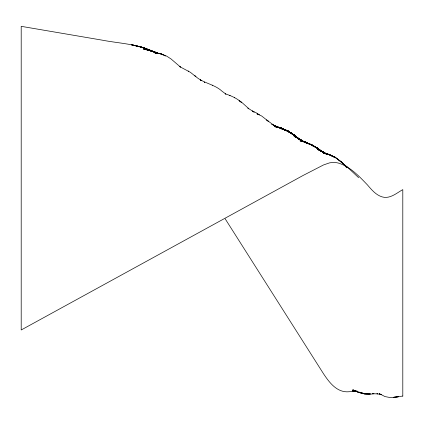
<?xml version="1.0" encoding="UTF-8"?>
<svg xmlns="http://www.w3.org/2000/svg" width="424" height="424" viewBox="0 0 424 424"><rect width="100%" height="100%" fill="white"/><g stroke="black" fill="none" stroke-linecap="round" stroke-linejoin="round"><path stroke-width="0.64" d="M402.8 396.074L390.838 397.67L384.987 396.583L379.13 393.536L380.593 394.532L381.568 394.654L376.936 393.764L377.667 393.875L372.548 393.769L374.01 393.689C368.885 394.728 363.585 393.949 358.646 392.386L364.497 393.514L358.646 392.481L352.789 389.746L358.646 392.317L352.789 390.255L357.474 391.601M352.789 391.166L357.342 391.145M352.789 390.87L357.342 391.389M357.342 391.326L352.789 390.573L357.474 391.665M274.355 126.67C282.898 127.794 290.975 132.097 297.341 137.811C291.05 131.71 282.67 128.355 274.355 126.018L281.234 128.228L287.816 130.974L294.108 135.039L287.816 131.053L281.234 128.233L274.355 125.886L287.816 130.921L294.108 135.124L287.816 130.979L274.355 125.562L279.511 127.91M287.816 130.868L281.234 128.7L287.816 130.868L293.058 134.594L287.816 130.889L281.234 128.435L287.816 130.921L294.108 135.224L287.816 130.889L281.234 128.562L287.816 130.868L293.058 134.705M159.042 53.7L154.946 52.295L160.797 53.97L154.946 52.624L160.797 53.769L154.946 53.048L160.797 53.694L166.648 56.116L171.042 58.952L180.55 67.109L179.818 66.685L190.429 72.334L195.92 76.728L194.817 75.705M159.042 53.631L143.238 48.103L154.946 52.21L143.238 47.758L154.946 52.322C138.569 43.91 119.966 43.555 102.263 40.163L21.2 26.33L21.2 329.978L303.038 175.494L323.523 164.947L329.379 162.917A20.818 20.818 0 0 1 338.156 162.996C350.129 166.51 359.022 176.172 367.423 184.896C371.535 189.671 375.807 194.923 382.056 196.869C389.841 199.259 396.541 193.116 402.8 189.618L402.8 396.106M195.183 76.023C202.905 83.327 214.29 83.984 222.075 91.261L225.918 94.091L225.186 93.789C230.948 95.686 236.693 98.135 241.282 102.216L239.088 100.589L242.38 102.905L248.75 108.639M327.036 154.023L323.523 152.592L317.671 148.591L323.523 152.407L327.036 154.188M327.62 154.193L323.523 152.354L317.671 148.851L323.523 152.269L317.671 149.179L327.249 154.246M158.454 53.663L154.946 52.067L143.238 48.336L154.946 52.009L158.454 53.631M279.511 127.889L271.742 124.232L273.83 125.345M163.139 54.908L160.797 53.758L165.477 56.047M287.271 131.09L281.234 128.059L274.355 126.32L281.234 128.096L287.816 131.133L281.234 128.101L274.355 126.161C283.481 128.408 292.247 132.723 299.111 139.204M287.816 131.387L294.108 134.89L297.341 137.895C291.018 132.108 282.819 127.984 274.355 126.49L281.234 128.053L286.719 130.931L281.234 128.022M287.816 131.535L294.108 134.874L297.341 137.975M212.382 85.176L212.562 85.277M334.165 157.187L329.379 154.511L323.523 152.916L328.791 154.5L323.523 152.592L317.671 148.395L323.035 152.46L317.671 148.273L311.815 144.775L317.671 148.649L311.815 144.711L300.107 140.291L305.964 142.543L300.107 139.809L305.964 142.718L300.107 139.634L305.428 142.634L294.108 135.76L303.833 141.807M334.165 157.177L329.379 154.442L323.523 153.329L329.379 154.5L335.23 157.309L346.938 166.791M303.833 141.844L294.108 135.505L299.609 139.3M299.609 139.284L294.108 135.113L299.111 139.226M268.662 121.561L266.638 119.981L274.355 125.626M321.085 151.098L317.671 148.273L311.815 145.119L317.671 148.22L321.085 151.071M248.75 108.835L247.865 108.072L254.14 112.143L252.312 110.961L256.923 113.176L259.292 114.782L256.923 113.839L261.698 116.022L268.747 121.566M299.111 139.311L294.108 134.975L287.816 131.149L294.108 134.975L299.185 139.369M346.938 166.743L358.646 177.677M225.186 218.837L323.523 373.772C328.934 381.929 336.137 391.691 346.938 391.829A99.126 99.126 0 0 0 355.715 391.145M398.284 396.816L393.764 397.288L398.284 396.822M370.353 393.928L364.497 394.002L358.646 392.03L364.497 393.88L370.353 393.928M305.964 142.226L300.107 140.927L305.964 142.247L311.232 144.897L305.964 142.31L300.107 140.588L305.964 142.247L309.69 144.298L305.964 142.241M143.238 47.552L131.53 44.79L143.238 47.562L154.946 52.459L143.238 47.647L131.53 44.727L143.238 47.562L152.603 51.606L143.238 47.578M154.946 51.988L143.238 48.924L154.946 51.988L143.238 48.606L154.946 52.009M229.941 95.585L229.575 95.474L229.941 95.617M311.815 144.711L305.964 142.925L311.815 144.722M335.23 157.272L329.379 155.009L335.23 157.309M323.523 152.142L317.671 149.577L323.523 152.179L326.719 154.389L323.523 152.142M234.695 97.758L234.329 97.594L234.695 97.796M317.671 148.22L311.815 145.4L317.671 148.209M300.107 139.316L294.108 136.385L300.107 139.342L302.238 140.842L294.108 136.051L300.107 139.342L303.038 141.563L300.107 139.337M188.601 71.28L188.235 71.089L188.601 71.29M204.697 82.378L204.331 82.182L204.697 82.378M217.867 88.282L217.867 88.282M341.082 161.549L335.23 157.373L341.082 161.899L346.938 167.13L341.082 161.687L346.938 167.438L341.082 161.555L346.938 167.83L341.082 161.549M201.04 80.465L200.308 79.86L201.04 80.465M299.185 139.485L298.263 138.659L299.185 139.48"/></g></svg>
